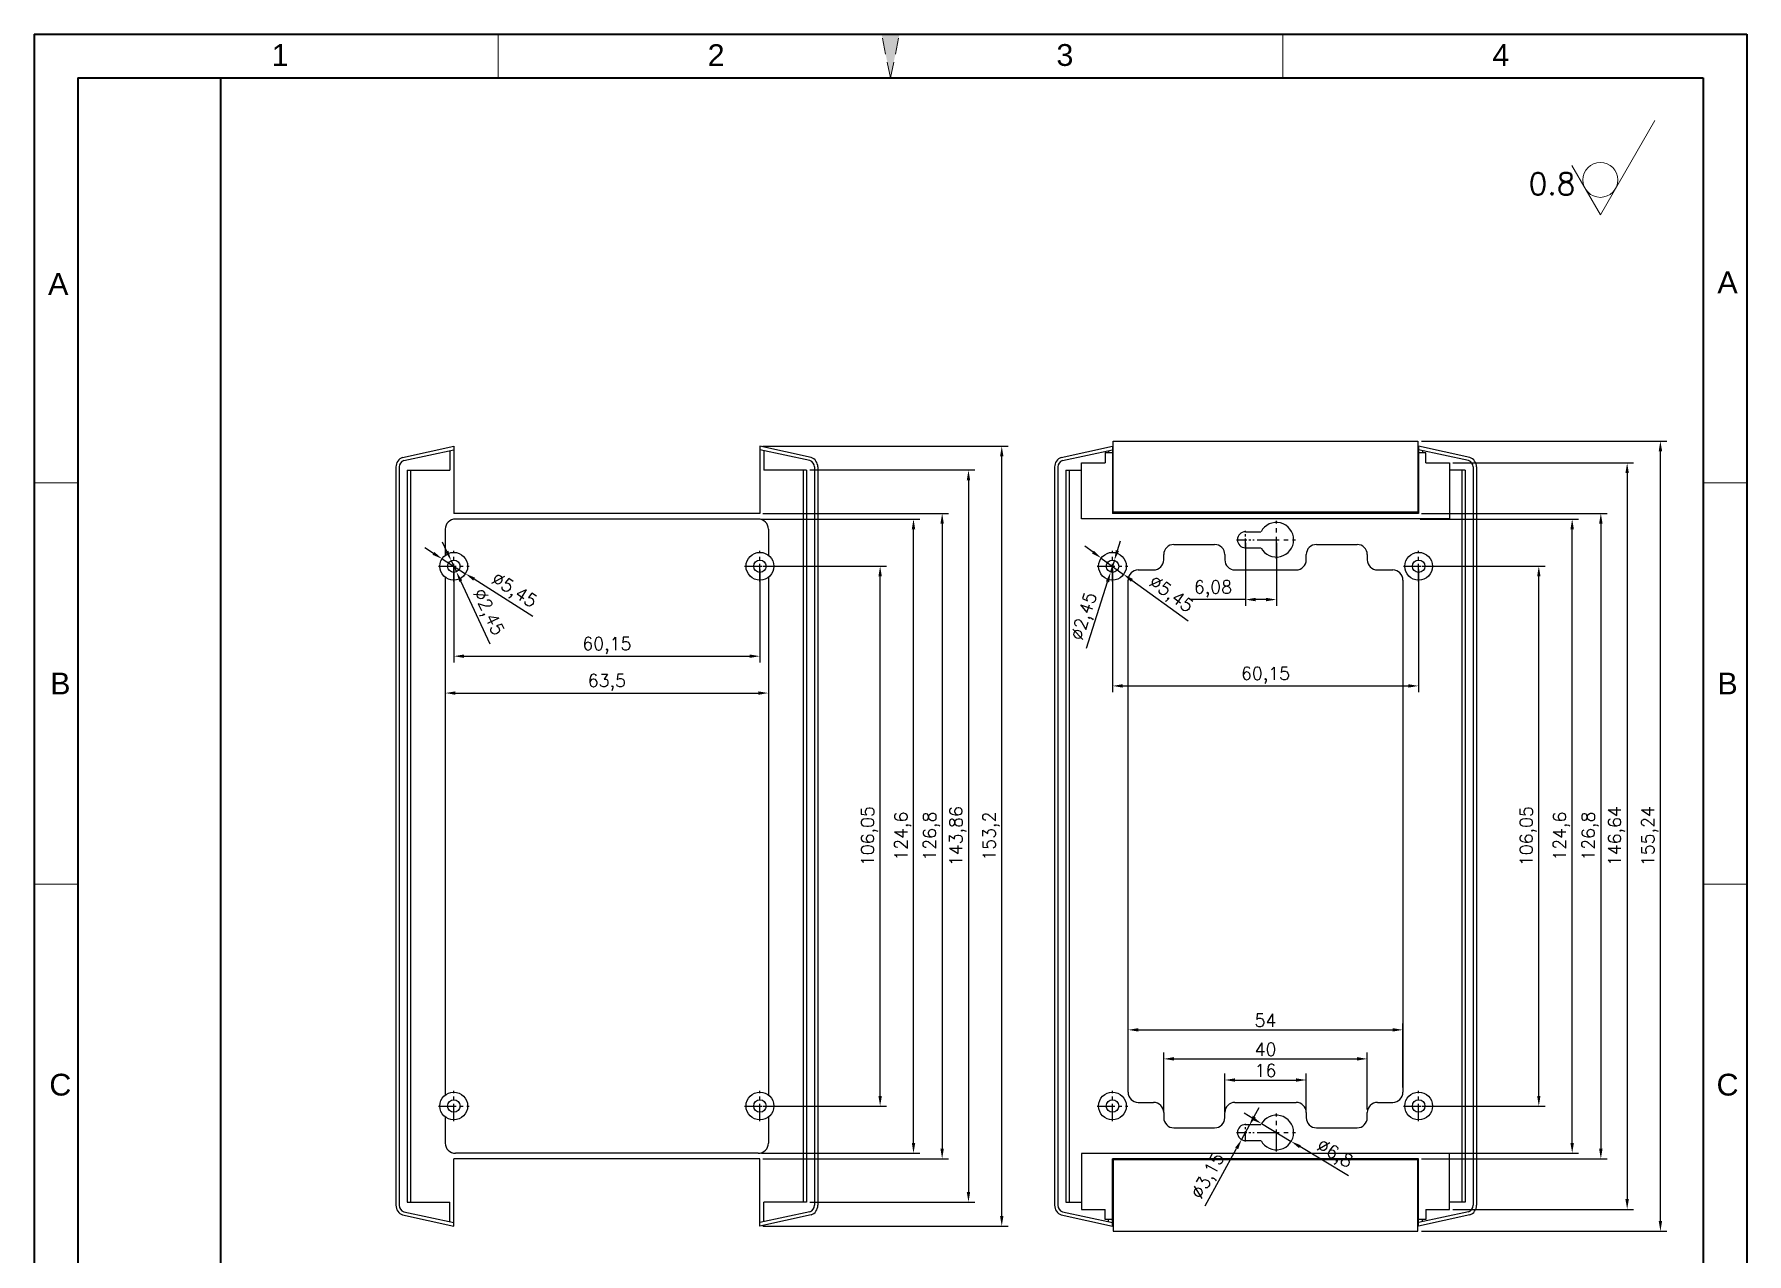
# Model space of a CAD drawing. Header units: millimetres. Extents: x 39196 to 39533, y -471 to 20.
# Drawn here: x 39196.3 to 39532.8, y -219.3 to 20.3 of the extents above; entities that cross this region are included whole.
import ezdxf
from ezdxf.enums import TextEntityAlignment as Align

# ---------------------------------------------------------------- set-up
doc = ezdxf.new("R2010")
doc.units = ezdxf.units.MM
for name, pattern in [('ACAD_ISO10W100', [18, 12, -3, 0, -3]), ('CENTER', [50.8, 31.75, -6.35, 6.35, -6.35]), ('HIDDEN2', [4.7625, 3.175, -1.5875])]:
    doc.linetypes.add(name, pattern=pattern)
for name, color, linetype, lineweight in [('dim', 82, 'Continuous', 9), ('图层1', 7, 'ACAD_ISO10W100', 15), ('图层4', 7, 'Continuous', 40), ('图层5', 7, 'HIDDEN2', 15), ('细实线', 3, 'Continuous', 18)]:
    doc.layers.add(name, color=color, linetype=linetype, lineweight=lineweight)
doc.layers.add('尺寸线', color=7, linetype='Continuous')
doc.styles.get("Standard").update_dxf_attribs({"font": 'txt', "bigfont": 'gbcbig.shx'})
doc.styles.add('样式 3', font='arial.ttf', dxfattribs={"height": 3.8})
doc.dimstyles.new('ISO-25', dxfattribs={"dimtxt": 2.5, "dimasz": 2.5, "dimexe": 1.25, "dimexo": 0.625, "dimtad": 1, "dimtxsty": 'Standard', "dimcen": 2.5, "dimadec": 0, "dimazin": 0, "dimtfac": 1, "dimtmove": 0, "dimatfit": 3, "dimfxl": 0, "dimarcsym": 0})

# ---------------------------------------------------------------- blocks, each defined once
blk = doc.blocks.new('*D3096')
at = {"layer": 'Defpoints', "color": 0, "transparency": 16777216}
for p in [(39338.9, -84.26), (39362.52, -84.26), (39338.9, -190.31)]:
    blk.add_point(p, dxfattribs=at)
at = {"layer": 'dim', "color": 0, "lineweight": -2, "transparency": 16777216}
for p, q in [((39339.53, -84.26), (39363.77, -84.26)), ((39362.52, -188.31), (39362.52, -86.26)), ((39339.53, -190.31), (39363.77, -190.31))]:
    blk.add_line(p, q, dxfattribs=at)
at = {"layer": 'dim', "color": 0, "transparency": 16777216}
for points in [[(39362.19, -86.26), (39362.86, -86.26), (39362.52, -84.26)], [(39362.19, -188.31), (39362.86, -188.31), (39362.52, -190.31)]]:
    blk.add_solid(points, dxfattribs=at)
at = {"layer": 'dim', "color": 0, "transparency": 16777216, "insert": (39360.44, -137.28), "char_height": 2.5, "attachment_point": 5, "rotation": 90}
blk.add_mtext('106,05', dxfattribs=at)
blk = doc.blocks.new('*D3097')
at = {"layer": 'Defpoints', "color": 0, "transparency": 16777216}
for p in [(39338.58, -74.98), (39369.08, -74.98), (39338.58, -199.58)]:
    blk.add_point(p, dxfattribs=at)
at = {"layer": 'dim', "color": 0, "lineweight": -2, "transparency": 16777216}
for p, q in [((39339.2, -74.98), (39370.33, -74.98)), ((39369.08, -197.58), (39369.08, -76.98)), ((39339.2, -199.58), (39370.33, -199.58))]:
    blk.add_line(p, q, dxfattribs=at)
at = {"layer": 'dim', "color": 0, "transparency": 16777216}
for points in [[(39368.75, -76.98), (39369.41, -76.98), (39369.08, -74.98)], [(39368.75, -197.58), (39369.41, -197.58), (39369.08, -199.58)]]:
    blk.add_solid(points, dxfattribs=at)
at = {"layer": 'dim', "color": 0, "transparency": 16777216, "insert": (39367, -137.28), "char_height": 2.5, "attachment_point": 5, "rotation": 90}
blk.add_mtext('124,6', dxfattribs=at)
blk = doc.blocks.new('*D3098')
at = {"layer": 'Defpoints', "color": 0, "transparency": 16777216}
for p in [(39338.88, -73.88), (39338.88, -200.68), (39374.71, -200.68)]:
    blk.add_point(p, dxfattribs=at)
at = {"layer": 'dim', "color": 0, "lineweight": -2, "transparency": 16777216}
for p, q in [((39339.5, -73.88), (39375.96, -73.88)), ((39374.71, -75.88), (39374.71, -198.68)), ((39339.5, -200.68), (39375.96, -200.68))]:
    blk.add_line(p, q, dxfattribs=at)
at = {"layer": 'dim', "color": 0, "transparency": 16777216}
for points in [[(39374.37, -75.88), (39375.04, -75.88), (39374.71, -73.88)], [(39374.37, -198.68), (39375.04, -198.68), (39374.71, -200.68)]]:
    blk.add_solid(points, dxfattribs=at)
at = {"layer": 'dim', "color": 0, "transparency": 16777216, "insert": (39372.62, -137.28), "char_height": 2.5, "attachment_point": 5, "rotation": 90}
blk.add_mtext('126,8', dxfattribs=at)
blk = doc.blocks.new('*D3099')
at = {"layer": 'Defpoints', "color": 0, "transparency": 16777216}
for p in [(39348.08, -65.35), (39348.08, -209.21), (39379.88, -209.21)]:
    blk.add_point(p, dxfattribs=at)
at = {"layer": 'dim', "color": 0, "lineweight": -2, "transparency": 16777216}
for p, q in [((39348.7, -65.35), (39381.13, -65.35)), ((39379.88, -67.35), (39379.88, -207.21)), ((39348.7, -209.21), (39381.13, -209.21))]:
    blk.add_line(p, q, dxfattribs=at)
at = {"layer": 'dim', "color": 0, "transparency": 16777216}
for points in [[(39379.55, -67.35), (39380.21, -67.35), (39379.88, -65.35)], [(39379.55, -207.21), (39380.21, -207.21), (39379.88, -209.21)]]:
    blk.add_solid(points, dxfattribs=at)
at = {"layer": 'dim', "color": 0, "transparency": 16777216, "insert": (39377.8, -137.28), "char_height": 2.5, "attachment_point": 5, "rotation": 90}
blk.add_mtext('143,86', dxfattribs=at)
blk = doc.blocks.new('*D3100')
at = {"layer": 'Defpoints', "color": 0, "transparency": 16777216}
for p in [(39338.88, -60.68), (39386.42, -60.68), (39338.88, -213.88)]:
    blk.add_point(p, dxfattribs=at)
at = {"layer": 'dim', "color": 0, "lineweight": -2, "transparency": 16777216}
for p, q in [((39339.5, -60.68), (39387.67, -60.68)), ((39386.42, -211.88), (39386.42, -62.68)), ((39339.5, -213.88), (39387.67, -213.88))]:
    blk.add_line(p, q, dxfattribs=at)
at = {"layer": 'dim', "color": 0, "transparency": 16777216}
for points in [[(39386.08, -62.68), (39386.75, -62.68), (39386.42, -60.68)], [(39386.08, -211.88), (39386.75, -211.88), (39386.42, -213.88)]]:
    blk.add_solid(points, dxfattribs=at)
at = {"layer": 'dim', "color": 0, "transparency": 16777216, "insert": (39384.33, -137.28), "char_height": 2.5, "attachment_point": 5, "rotation": 90}
blk.add_mtext('153,2', dxfattribs=at)
blk = doc.blocks.new('*D3101')
at = {"layer": 'Defpoints', "color": 0, "transparency": 16777216}
for p in [(39468.32, -84.26), (39491.94, -84.26), (39468.32, -190.31)]:
    blk.add_point(p, dxfattribs=at)
at = {"layer": 'dim', "color": 0, "lineweight": -2, "transparency": 16777216}
for p, q in [((39468.94, -84.26), (39493.19, -84.26)), ((39491.94, -188.31), (39491.94, -86.26)), ((39468.94, -190.31), (39493.19, -190.31))]:
    blk.add_line(p, q, dxfattribs=at)
at = {"layer": 'dim', "color": 0, "transparency": 16777216}
for points in [[(39491.61, -86.26), (39492.27, -86.26), (39491.94, -84.26)], [(39491.61, -188.31), (39492.27, -188.31), (39491.94, -190.31)]]:
    blk.add_solid(points, dxfattribs=at)
at = {"layer": 'dim', "color": 0, "transparency": 16777216, "insert": (39489.86, -137.28), "char_height": 2.5, "attachment_point": 5, "rotation": 90}
blk.add_mtext('106,05', dxfattribs=at)
blk = doc.blocks.new('*D3102')
at = {"layer": 'Defpoints', "color": 0, "transparency": 16777216}
for p in [(39467.99, -74.98), (39498.5, -74.98), (39467.99, -199.58)]:
    blk.add_point(p, dxfattribs=at)
at = {"layer": 'dim', "color": 0, "lineweight": -2, "transparency": 16777216}
for p, q in [((39468.62, -74.98), (39499.75, -74.98)), ((39498.5, -197.58), (39498.5, -76.98)), ((39468.62, -199.58), (39499.75, -199.58))]:
    blk.add_line(p, q, dxfattribs=at)
at = {"layer": 'dim', "color": 0, "transparency": 16777216}
for points in [[(39498.16, -76.98), (39498.83, -76.98), (39498.5, -74.98)], [(39498.16, -197.58), (39498.83, -197.58), (39498.5, -199.58)]]:
    blk.add_solid(points, dxfattribs=at)
at = {"layer": 'dim', "color": 0, "transparency": 16777216, "insert": (39496.41, -137.28), "char_height": 2.5, "attachment_point": 5, "rotation": 90}
blk.add_mtext('124,6', dxfattribs=at)
blk = doc.blocks.new('*D3103')
at = {"layer": 'Defpoints', "color": 0, "transparency": 16777216}
for p in [(39468.29, -73.88), (39468.29, -200.68), (39504.13, -200.68)]:
    blk.add_point(p, dxfattribs=at)
at = {"layer": 'dim', "color": 0, "lineweight": -2, "transparency": 16777216}
for p, q in [((39468.92, -73.88), (39505.38, -73.88)), ((39504.13, -75.88), (39504.13, -198.68)), ((39468.92, -200.68), (39505.38, -200.68))]:
    blk.add_line(p, q, dxfattribs=at)
at = {"layer": 'dim', "color": 0, "transparency": 16777216}
for points in [[(39503.79, -75.88), (39504.46, -75.88), (39504.13, -73.88)], [(39503.79, -198.68), (39504.46, -198.68), (39504.13, -200.68)]]:
    blk.add_solid(points, dxfattribs=at)
at = {"layer": 'dim', "color": 0, "transparency": 16777216, "insert": (39502.04, -137.28), "char_height": 2.5, "attachment_point": 5, "rotation": 90}
blk.add_mtext('126,8', dxfattribs=at)
blk = doc.blocks.new('*D3104')
at = {"layer": 'Defpoints', "color": 0, "transparency": 16777216}
for p in [(39474.39, -63.96), (39474.39, -210.6), (39509.3, -210.6)]:
    blk.add_point(p, dxfattribs=at)
at = {"layer": 'dim', "color": 0, "lineweight": -2, "transparency": 16777216}
for p, q in [((39475.02, -63.96), (39510.55, -63.96)), ((39509.3, -65.96), (39509.3, -208.6)), ((39475.02, -210.6), (39510.55, -210.6))]:
    blk.add_line(p, q, dxfattribs=at)
at = {"layer": 'dim', "color": 0, "transparency": 16777216}
for points in [[(39508.96, -65.96), (39509.63, -65.96), (39509.3, -63.96)], [(39508.96, -208.6), (39509.63, -208.6), (39509.3, -210.6)]]:
    blk.add_solid(points, dxfattribs=at)
at = {"layer": 'dim', "color": 0, "transparency": 16777216, "insert": (39507.21, -137.28), "char_height": 2.5, "attachment_point": 5, "rotation": 90}
blk.add_mtext('146,64', dxfattribs=at)
blk = doc.blocks.new('*D3105')
at = {"layer": 'Defpoints', "color": 0, "transparency": 16777216}
for p in [(39468.29, -59.66), (39515.83, -59.66), (39468.29, -214.9)]:
    blk.add_point(p, dxfattribs=at)
at = {"layer": 'dim', "color": 0, "lineweight": -2, "transparency": 16777216}
for p, q in [((39468.92, -59.66), (39517.08, -59.66)), ((39515.83, -212.9), (39515.83, -61.66)), ((39468.92, -214.9), (39517.08, -214.9))]:
    blk.add_line(p, q, dxfattribs=at)
at = {"layer": 'dim', "color": 0, "transparency": 16777216}
for points in [[(39515.5, -61.66), (39516.17, -61.66), (39515.83, -59.66)], [(39515.5, -212.9), (39516.17, -212.9), (39515.83, -214.9)]]:
    blk.add_solid(points, dxfattribs=at)
at = {"layer": 'dim', "color": 0, "transparency": 16777216, "insert": (39513.75, -137.28), "char_height": 2.5, "attachment_point": 5, "rotation": 90}
blk.add_mtext('155,24', dxfattribs=at)
blk = doc.blocks.new('*D3106')
at = {"layer": 'Defpoints', "color": 0, "transparency": 16777216}
for p in [(39408.17, -84.26), (39468.32, -84.26), (39468.32, -107.77)]:
    blk.add_point(p, dxfattribs=at)
at = {"layer": 'dim', "color": 0, "lineweight": -2, "transparency": 16777216}
for p, q in [((39408.17, -84.88), (39408.17, -109.02)), ((39468.32, -84.88), (39468.32, -109.02)), ((39410.17, -107.77), (39466.32, -107.77))]:
    blk.add_line(p, q, dxfattribs=at)
at = {"layer": 'dim', "color": 0, "transparency": 16777216}
for points in [[(39410.17, -107.44), (39410.17, -108.1), (39408.17, -107.77)], [(39466.32, -107.44), (39466.32, -108.1), (39468.32, -107.77)]]:
    blk.add_solid(points, dxfattribs=at)
at = {"layer": 'dim', "color": 0, "transparency": 16777216, "insert": (39438.24, -105.69), "char_height": 2.5, "attachment_point": 5}
blk.add_mtext('60,15', dxfattribs=at)
blk = doc.blocks.new('*D3107')
at = {"layer": 'Defpoints', "color": 0, "transparency": 16777216}
for p in [(39434.29, -79.06), (39440.37, -79.06), (39434.29, -90.81)]:
    blk.add_point(p, dxfattribs=at)
at = {"layer": 'dim', "color": 0, "lineweight": -2, "transparency": 16777216}
for p, q in [((39434.29, -79.68), (39434.29, -92.06)), ((39440.37, -79.68), (39440.37, -92.06)), ((39434.29, -90.81), (39423.54, -90.81)), ((39438.37, -90.81), (39436.29, -90.81))]:
    blk.add_line(p, q, dxfattribs=at)
at = {"layer": 'dim', "color": 0, "transparency": 16777216}
for points in [[(39436.29, -90.47), (39436.29, -91.14), (39434.29, -90.81)], [(39438.37, -90.47), (39438.37, -91.14), (39440.37, -90.81)]]:
    blk.add_solid(points, dxfattribs=at)
at = {"layer": 'dim', "color": 0, "transparency": 16777216, "insert": (39427.92, -88.72), "char_height": 2.5, "attachment_point": 5}
blk.add_mtext('6,08', dxfattribs=at)
blk = doc.blocks.new('*D3108')
at = {"layer": 'Defpoints', "color": 0, "transparency": 16777216}
for p in [(39446.24, -185.19), (39430.24, -192.08), (39446.24, -192.08)]:
    blk.add_point(p, dxfattribs=at)
at = {"layer": 'dim', "color": 0, "lineweight": -2, "transparency": 16777216}
for p, q in [((39430.24, -191.46), (39430.24, -183.94)), ((39446.24, -191.46), (39446.24, -183.94)), ((39432.24, -185.19), (39444.24, -185.19))]:
    blk.add_line(p, q, dxfattribs=at)
at = {"layer": 'dim', "color": 0, "transparency": 16777216}
for points in [[(39432.24, -184.86), (39432.24, -185.53), (39430.24, -185.19)], [(39444.24, -184.86), (39444.24, -185.53), (39446.24, -185.19)]]:
    blk.add_solid(points, dxfattribs=at)
at = {"layer": 'dim', "color": 0, "transparency": 16777216, "insert": (39438.24, -183.32), "char_height": 2.5, "attachment_point": 5}
blk.add_mtext('16', dxfattribs=at)
blk = doc.blocks.new('*D3109')
at = {"layer": 'Defpoints', "color": 0, "transparency": 16777216}
for p in [(39458.24, -181.04), (39458.24, -191.58), (39418.24, -192.08)]:
    blk.add_point(p, dxfattribs=at)
at = {"layer": 'dim', "color": 0, "lineweight": -2, "transparency": 16777216}
for p, q in [((39418.24, -191.46), (39418.24, -179.79)), ((39420.24, -181.04), (39456.24, -181.04)), ((39458.24, -190.96), (39458.24, -179.79))]:
    blk.add_line(p, q, dxfattribs=at)
at = {"layer": 'dim', "color": 0, "transparency": 16777216}
for points in [[(39420.24, -180.7), (39420.24, -181.37), (39418.24, -181.04)], [(39456.24, -180.7), (39456.24, -181.37), (39458.24, -181.04)]]:
    blk.add_solid(points, dxfattribs=at)
at = {"layer": 'dim', "color": 0, "transparency": 16777216, "insert": (39438.24, -179.16), "char_height": 2.5, "attachment_point": 5}
blk.add_mtext('40', dxfattribs=at)
blk = doc.blocks.new('*D3110')
at = {"layer": 'Defpoints', "color": 0, "transparency": 16777216}
for p in [(39465.24, -175.34), (39411.24, -187.31), (39465.24, -187.31)]:
    blk.add_point(p, dxfattribs=at)
at = {"layer": 'dim', "color": 0, "lineweight": -2, "transparency": 16777216}
for p, q in [((39411.24, -186.69), (39411.24, -174.09)), ((39465.24, -186.69), (39465.24, -174.09)), ((39413.24, -175.34), (39463.24, -175.34))]:
    blk.add_line(p, q, dxfattribs=at)
at = {"layer": 'dim', "color": 0, "transparency": 16777216}
for points in [[(39413.24, -175.01), (39413.24, -175.67), (39411.24, -175.34)], [(39463.24, -175.01), (39463.24, -175.67), (39465.24, -175.34)]]:
    blk.add_solid(points, dxfattribs=at)
at = {"layer": 'dim', "color": 0, "transparency": 16777216, "insert": (39438.24, -173.47), "char_height": 2.5, "attachment_point": 5}
blk.add_mtext('54', dxfattribs=at)
blk = doc.blocks.new('*D3111')
at = {"layer": 'Defpoints', "color": 0, "transparency": 16777216}
for p in [(39437.45, -193.76), (39443.29, -197.26)]:
    blk.add_point(p, dxfattribs=at)
at = {"layer": 'dim', "color": 0, "lineweight": -2, "transparency": 16777216}
for p, q in [((39435.74, -192.73), (39434.02, -191.7)), ((39437.45, -193.76), (39443.29, -197.26)), ((39454.58, -204.03), (39445, -198.28))]:
    blk.add_line(p, q, dxfattribs=at)
at = {"layer": 'dim', "color": 0, "transparency": 16777216}
for points in [[(39435.91, -192.44), (39435.57, -193.02), (39437.45, -193.76)], [(39445.17, -198), (39444.83, -198.57), (39443.29, -197.26)]]:
    blk.add_solid(points, dxfattribs=at)
at = {"layer": 'dim', "color": 0, "transparency": 16777216, "insert": (39451.72, -199.88), "char_height": 2.5, "attachment_point": 5, "rotation": 329.0527}
blk.add_mtext('∅6,8', dxfattribs=at)
blk = doc.blocks.new('*D3112')
at = {"layer": 'Defpoints', "color": 0, "transparency": 16777216}
for p in [(39435.05, -194.13), (39433.54, -196.89)]:
    blk.add_point(p, dxfattribs=at)
at = {"layer": 'dim', "color": 0, "lineweight": -2, "transparency": 16777216}
for p, q in [((39436.02, -192.38), (39436.98, -190.62)), ((39435.05, -194.13), (39433.54, -196.89)), ((39426.38, -209.88), (39432.57, -198.64))]:
    blk.add_line(p, q, dxfattribs=at)
at = {"layer": 'dim', "color": 0, "transparency": 16777216}
for points in [[(39435.73, -192.21), (39436.31, -192.54), (39435.05, -194.13)], [(39432.28, -198.48), (39432.86, -198.8), (39433.54, -196.89)]]:
    blk.add_solid(points, dxfattribs=at)
at = {"layer": 'dim', "color": 0, "transparency": 16777216, "insert": (39427.17, -204.13), "char_height": 2.5, "attachment_point": 5, "rotation": 61.1767}
blk.add_mtext('∅3,15', dxfattribs=at)
blk = doc.blocks.new('*D3113')
at = {"layer": 'Defpoints', "color": 0, "transparency": 16777216}
for p in [(39405.97, -82.65), (39410.37, -85.86)]:
    blk.add_point(p, dxfattribs=at)
at = {"layer": 'dim', "color": 0, "lineweight": -2, "transparency": 16777216}
for p, q in [((39404.35, -81.48), (39402.73, -80.3)), ((39405.97, -82.65), (39410.37, -85.86)), ((39423.04, -95.08), (39411.99, -87.04))]:
    blk.add_line(p, q, dxfattribs=at)
at = {"layer": 'dim', "color": 0, "transparency": 16777216}
for points in [[(39404.55, -81.21), (39404.15, -81.75), (39405.97, -82.65)], [(39412.19, -86.77), (39411.79, -87.31), (39410.37, -85.86)]]:
    blk.add_solid(points, dxfattribs=at)
at = {"layer": 'dim', "color": 0, "transparency": 16777216, "insert": (39419.55, -89.96), "char_height": 2.5, "attachment_point": 5, "rotation": 323.9449}
blk.add_mtext('∅5,45', dxfattribs=at)
blk = doc.blocks.new('*D3114')
at = {"layer": 'Defpoints', "color": 0, "transparency": 16777216}
for p in [(39408.54, -83.09), (39407.8, -85.43)]:
    blk.add_point(p, dxfattribs=at)
at = {"layer": 'dim', "color": 0, "lineweight": -2, "transparency": 16777216}
for p, q in [((39409.14, -81.18), (39409.75, -79.28)), ((39408.54, -83.09), (39407.8, -85.43)), ((39403.07, -100.36), (39407.2, -87.33))]:
    blk.add_line(p, q, dxfattribs=at)
at = {"layer": 'dim', "color": 0, "transparency": 16777216}
for points in [[(39408.83, -81.08), (39409.46, -81.28), (39408.54, -83.09)], [(39406.88, -87.23), (39407.51, -87.43), (39407.8, -85.43)]]:
    blk.add_solid(points, dxfattribs=at)
at = {"layer": 'dim', "color": 0, "transparency": 16777216, "insert": (39402.85, -94.17), "char_height": 2.5, "attachment_point": 5, "rotation": 72.4299}
blk.add_mtext('∅2,45', dxfattribs=at)
blk = doc.blocks.new('*D3115')
at = {"layer": 'Defpoints', "color": 0, "transparency": 16777216}
for p in [(39276.45, -82.8), (39281.05, -85.72)]:
    blk.add_point(p, dxfattribs=at)
at = {"layer": 'dim', "color": 0, "lineweight": -2, "transparency": 16777216}
for p, q in [((39274.76, -81.73), (39273.07, -80.66)), ((39276.45, -82.8), (39281.05, -85.72)), ((39294.29, -94.1), (39282.74, -86.79))]:
    blk.add_line(p, q, dxfattribs=at)
at = {"layer": 'dim', "color": 0, "transparency": 16777216}
for points in [[(39274.94, -81.45), (39274.58, -82.01), (39276.45, -82.8)], [(39282.92, -86.5), (39282.57, -87.07), (39281.05, -85.72)]]:
    blk.add_solid(points, dxfattribs=at)
at = {"layer": 'dim', "color": 0, "transparency": 16777216, "insert": (39290.48, -89.22), "char_height": 2.5, "attachment_point": 5, "rotation": 327.6468}
blk.add_mtext('∅5,45', dxfattribs=at)
blk = doc.blocks.new('*D3116')
at = {"layer": 'Defpoints', "color": 0, "transparency": 16777216}
for p in [(39278.23, -83.15), (39279.27, -85.37)]:
    blk.add_point(p, dxfattribs=at)
at = {"layer": 'dim', "color": 0, "lineweight": -2, "transparency": 16777216}
for p, q in [((39277.38, -81.34), (39276.54, -79.53)), ((39278.23, -83.15), (39279.27, -85.37)), ((39285.92, -99.55), (39280.12, -87.18))]:
    blk.add_line(p, q, dxfattribs=at)
at = {"layer": 'dim', "color": 0, "transparency": 16777216}
for points in [[(39277.69, -81.2), (39277.08, -81.48), (39278.23, -83.15)], [(39280.42, -87.04), (39279.82, -87.32), (39279.27, -85.37)]]:
    blk.add_solid(points, dxfattribs=at)
at = {"layer": 'dim', "color": 0, "transparency": 16777216, "insert": (39285.33, -93.39), "char_height": 2.5, "attachment_point": 5, "rotation": 295.1044}
blk.add_mtext('∅2,45', dxfattribs=at)
blk = doc.blocks.new('*D3117')
at = {"layer": 'Defpoints', "color": 0, "transparency": 16777216}
for p in [(39278.75, -84.26), (39338.9, -84.26), (39338.9, -101.93)]:
    blk.add_point(p, dxfattribs=at)
at = {"layer": 'dim', "color": 0, "lineweight": -2, "transparency": 16777216}
for p, q in [((39278.75, -84.88), (39278.75, -103.18)), ((39338.9, -84.88), (39338.9, -103.18)), ((39280.75, -101.93), (39336.9, -101.93))]:
    blk.add_line(p, q, dxfattribs=at)
at = {"layer": 'dim', "color": 0, "transparency": 16777216}
for points in [[(39280.75, -101.6), (39280.75, -102.26), (39278.75, -101.93)], [(39336.9, -101.6), (39336.9, -102.26), (39338.9, -101.93)]]:
    blk.add_solid(points, dxfattribs=at)
at = {"layer": 'dim', "color": 0, "transparency": 16777216, "insert": (39308.83, -99.85), "char_height": 2.5, "attachment_point": 5}
blk.add_mtext('60,15', dxfattribs=at)
blk = doc.blocks.new('*D3118')
at = {"layer": 'Defpoints', "color": 0, "transparency": 16777216}
for p in [(39277.08, -86.41), (39340.58, -86.41), (39340.58, -109.17)]:
    blk.add_point(p, dxfattribs=at)
at = {"layer": 'dim', "color": 0, "lineweight": -2, "transparency": 16777216}
for p, q in [((39277.08, -87.03), (39277.08, -110.42)), ((39340.58, -87.03), (39340.58, -110.42)), ((39279.08, -109.17), (39338.58, -109.17))]:
    blk.add_line(p, q, dxfattribs=at)
at = {"layer": 'dim', "color": 0, "transparency": 16777216}
for points in [[(39279.08, -108.84), (39279.08, -109.51), (39277.08, -109.17)], [(39338.58, -108.84), (39338.58, -109.51), (39340.58, -109.17)]]:
    blk.add_solid(points, dxfattribs=at)
at = {"layer": 'dim', "color": 0, "transparency": 16777216, "insert": (39308.83, -107.09), "char_height": 2.5, "attachment_point": 5}
blk.add_mtext('63,5', dxfattribs=at)

msp = doc.modelspace()

# ---------------------------------------------------------------- hatches: boundary and pattern name
at = {"layer": '图层5'}
msp.add_hatch(color=0, dxfattribs=at).paths.add_polyline_path([(39364.56, 11.688), (39362.797, 20.254), (39366.323, 20.254)])

# ---------------------------------------------------------------- linework, layer by layer
for p, q in [((39268.691, -62.878), (39278.777, -60.683)), ((39268.914, -63.488), (39278.777, -61.375)), ((39277.977, -61.546), (39277.977, -65.351)), ((39278.777, -60.683), (39278.777, -73.883)), ((39348.964, -62.878), (39338.877, -60.683)), ((39338.877, -60.683), (39338.877, -73.883)), ((39348.741, -63.488), (39338.877, -61.375)), ((39339.677, -61.546), (39339.677, -65.351)), ((39398.109, -62.878), (39408.195, -60.683)), ((39398.332, -63.488), (39408.195, -61.375)), ((39407.395, -61.546), (39407.395, -61.961)), ((39408.195, -60.683), (39408.195, -73.883)), ((39478.381, -62.878), (39468.295, -60.683)), ((39468.295, -60.683), (39468.295, -73.883)), ((39478.158, -63.488), (39468.295, -61.375)), ((39469.095, -61.546), (39469.095, -61.961)), ((39267.377, -64.756), (39267.377, -209.809)), ((39268.027, -64.756), (39268.027, -209.809)), ((39269.577, -65.351), (39269.577, -209.214)), ((39269.577, -65.351), (39270.227, -65.351)), ((39270.227, -65.351), (39270.227, -209.214)), ((39270.227, -65.351), (39277.977, -65.351)), ((39347.427, -65.351), (39339.677, -65.351)), ((39347.427, -65.351), (39347.427, -209.214)), ((39348.077, -65.351), (39347.427, -65.351)), ((39348.077, -65.351), (39348.077, -209.214)), ((39349.627, -64.756), (39349.627, -209.809)), ((39350.277, -64.756), (39350.277, -209.809)), ((39396.795, -64.756), (39396.795, -209.809)), ((39397.445, -64.756), (39397.445, -209.809)), ((39398.995, -65.351), (39398.995, -209.214)), ((39398.995, -65.351), (39399.645, -65.351)), ((39399.645, -65.351), (39399.645, -209.214)), ((39399.645, -65.351), (39402.095, -65.351)), ((39476.845, -65.351), (39474.395, -65.351)), ((39476.845, -65.351), (39476.845, -209.214)), ((39477.495, -65.351), (39476.845, -65.351)), ((39477.495, -65.351), (39477.495, -209.214)), ((39479.045, -64.756), (39479.045, -209.809)), ((39479.695, -64.756), (39479.695, -209.809)), ((39338.877, -73.883), (39278.777, -73.883)), ((39468.295, -73.883), (39408.195, -73.883)), ((39277.077, -76.983), (39277.077, -82.108)), ((39338.577, -74.983), (39279.077, -74.983)), ((39340.577, -76.983), (39340.577, -82.108)), ((39420.245, -79.983), (39428.245, -79.983)), ((39434.295, -77.483), (39437.356, -77.483)), ((39434.295, -80.633), (39437.356, -80.633)), ((39448.245, -79.983), (39456.245, -79.983)), ((39418.245, -82.983), (39418.245, -81.983)), ((39430.245, -81.983), (39430.245, -82.983)), ((39446.245, -82.983), (39446.245, -81.983)), ((39458.245, -81.983), (39458.245, -82.983)), ((39277.077, -86.407), (39277.077, -188.158)), ((39340.577, -86.407), (39340.577, -188.158)), ((39411.245, -187.583), (39411.245, -86.983)), ((39413.245, -84.983), (39416.245, -84.983)), ((39432.245, -84.983), (39444.245, -84.983)), ((39460.245, -84.983), (39463.245, -84.983)), ((39465.245, -86.983), (39465.245, -187.583)), ((39413.245, -189.583), (39416.245, -189.583)), ((39418.245, -191.583), (39418.245, -192.583)), ((39430.245, -192.583), (39430.245, -191.583)), ((39432.245, -189.583), (39444.245, -189.583)), ((39446.245, -191.583), (39446.245, -192.583)), ((39458.245, -192.583), (39458.245, -191.583)), ((39460.245, -189.583), (39463.245, -189.583)), ((39277.077, -192.457), (39277.077, -197.583)), ((39340.577, -192.457), (39340.577, -197.583)), ((39420.245, -194.583), (39428.245, -194.583)), ((39434.295, -193.933), (39437.356, -193.933)), ((39448.245, -194.583), (39456.245, -194.583)), ((39434.295, -197.083), (39437.356, -197.083)), ((39338.877, -200.683), (39278.777, -200.683)), ((39278.777, -213.883), (39278.777, -200.683)), ((39338.577, -199.583), (39279.077, -199.583)), ((39338.877, -213.883), (39338.877, -200.683)), ((39468.295, -200.683), (39408.195, -200.683)), ((39408.195, -213.883), (39408.195, -200.683)), ((39468.295, -200.683), (39408.195, -200.683)), ((39408.195, -213.883), (39408.195, -200.683)), ((39468.295, -213.883), (39468.295, -200.683)), ((39268.691, -211.687), (39278.777, -213.883)), ((39268.914, -211.077), (39278.777, -213.191)), ((39269.577, -209.214), (39270.227, -209.214)), ((39270.227, -209.214), (39277.977, -209.214)), ((39277.977, -213.019), (39277.977, -209.214)), ((39348.741, -211.077), (39338.877, -213.191)), ((39348.964, -211.687), (39338.877, -213.883)), ((39339.677, -213.019), (39339.677, -209.214)), ((39347.427, -209.214), (39339.677, -209.214)), ((39348.077, -209.214), (39347.427, -209.214)), ((39398.109, -211.687), (39408.195, -213.883)), ((39398.332, -211.077), (39408.195, -213.191)), ((39398.995, -209.214), (39399.645, -209.214)), ((39399.645, -209.214), (39402.095, -209.214)), ((39478.158, -211.077), (39468.295, -213.191)), ((39478.381, -211.687), (39468.295, -213.883)), ((39476.845, -209.214), (39474.395, -209.214)), ((39477.495, -209.214), (39476.845, -209.214)), ((39407.395, -213.019), (39407.395, -212.604)), ((39469.095, -213.019), (39469.095, -212.604))]:
    msp.add_line(p, q)
at = {"color": 1, "linetype": 'CENTER', "ltscale": 0.063}
for p, q in [((39434.295, -80.79), (39434.295, -77.325)), ((39432.562, -79.058), (39436.027, -79.058)), ((39434.295, -197.24), (39434.295, -193.775)), ((39432.562, -195.508), (39436.027, -195.508))]:
    msp.add_line(p, q, dxfattribs=at)
at = {"color": 1, "linetype": 'CENTER', "ltscale": 0.136}
for p, q in [((39440.37, -82.798), (39440.37, -75.318)), ((39436.63, -79.058), (39444.11, -79.058)), ((39440.37, -199.248), (39440.37, -191.768)), ((39436.63, -195.508), (39444.11, -195.508))]:
    msp.add_line(p, q, dxfattribs=at)
at = {"color": 1, "linetype": 'CENTER', "ltscale": 0.109}
for p, q in [((39278.752, -87.255), (39278.752, -81.26)), ((39338.902, -87.255), (39338.902, -81.26)), ((39408.17, -87.255), (39408.17, -81.26)), ((39468.32, -87.255), (39468.32, -81.26)), ((39275.755, -84.258), (39281.75, -84.258)), ((39335.905, -84.258), (39341.9, -84.258)), ((39405.172, -84.258), (39411.167, -84.258)), ((39465.322, -84.258), (39471.317, -84.258)), ((39278.752, -193.305), (39278.752, -187.31)), ((39338.902, -193.305), (39338.902, -187.31)), ((39408.17, -193.305), (39408.17, -187.31)), ((39468.32, -193.305), (39468.32, -187.31)), ((39275.755, -190.308), (39281.75, -190.308)), ((39335.905, -190.308), (39341.9, -190.308)), ((39405.172, -190.308), (39411.167, -190.308)), ((39465.322, -190.308), (39471.317, -190.308))]:
    msp.add_line(p, q, dxfattribs=at)
for points in [[(39408.295, -59.661), (39468.195, -59.661), (39468.195, -73.661), (39408.295, -73.661)], [(39408.295, -214.904), (39468.195, -214.904), (39468.195, -200.904), (39408.295, -200.904)]]:
    msp.add_lwpolyline(points, close=True)
for points in [[(39408.295, -61.961), (39406.745, -61.961), (39406.745, -63.961)], [(39469.745, -63.961), (39469.745, -61.961), (39468.195, -61.961)], [(39469.745, -63.961), (39474.395, -63.961), (39474.395, -74.961), (39402.095, -74.961), (39402.095, -63.961), (39406.745, -63.961)], [(39469.745, -210.604), (39474.395, -210.604), (39474.395, -199.604), (39402.095, -199.604), (39402.095, -210.604), (39406.745, -210.604)], [(39408.295, -212.604), (39406.745, -212.604), (39406.745, -210.604)], [(39469.745, -210.604), (39469.745, -212.604), (39468.195, -212.604)]]:
    msp.add_lwpolyline(points)
for centre, radius in [((39278.752, -84.258), 2.725), ((39278.752, -84.258), 1.225), ((39338.902, -84.258), 2.725), ((39338.902, -84.258), 1.225), ((39408.17, -84.258), 2.725), ((39408.17, -84.258), 1.225), ((39468.32, -84.258), 2.725), ((39468.32, -84.258), 1.225), ((39278.752, -190.308), 2.725), ((39338.902, -190.308), 2.725), ((39408.17, -190.308), 2.725), ((39468.32, -190.308), 2.725), ((39278.752, -190.308), 1.225), ((39338.902, -190.308), 1.225), ((39408.17, -190.308), 1.225), ((39468.32, -190.308), 1.225)]:
    msp.add_circle(centre, radius)
for centre, radius, start, end in [((39269.377, -64.756), 2, 110.06157, 180), ((39269.377, -64.756), 1.35, 110.06157, 180), ((39348.277, -64.756), 1.35, 0, 69.93843), ((39348.277, -64.756), 2, 0, 69.93843), ((39398.795, -64.756), 2, 110.06157, 180), ((39398.795, -64.756), 1.35, 110.06157, 180), ((39477.695, -64.756), 1.35, 0, 69.93843), ((39477.695, -64.756), 2, 0, 69.93843), ((39279.077, -76.983), 2, 90, 180), ((39338.577, -76.983), 2, 0, 90), ((39440.37, -79.058), 3.4, 207.59607, 152.40393), ((39420.245, -81.983), 2, 90, 180), ((39428.245, -81.983), 2, 0, 90), ((39434.295, -79.058), 1.575, 90, 270), ((39448.245, -81.983), 2, 90, 180), ((39456.245, -81.983), 2, 0, 90), ((39416.245, -82.983), 2, 270, 360), ((39432.245, -82.983), 2, 180, 270), ((39444.245, -82.983), 2, 270, 360), ((39460.245, -82.983), 2, 180, 270), ((39413.245, -86.983), 2, 90, 180), ((39463.245, -86.983), 2, 0, 90), ((39413.245, -187.583), 2, 180, 270), ((39463.245, -187.583), 2, 270, 0), ((39416.245, -191.583), 2, 0, 90), ((39432.245, -191.583), 2, 90, 180), ((39444.245, -191.583), 2, 0, 90), ((39460.245, -191.583), 2, 90, 180), ((39420.245, -192.583), 2, 180, 270), ((39428.245, -192.583), 2, 270, 0), ((39434.295, -195.508), 1.575, 90, 270), ((39440.37, -195.508), 3.4, 207.59607, 152.40393), ((39448.245, -192.583), 2, 180, 270), ((39456.245, -192.583), 2, 270, 0), ((39279.077, -197.583), 2, 180, 270), ((39338.577, -197.583), 2, 270, 0), ((39269.377, -209.809), 2, 180, 249.93843), ((39269.377, -209.809), 1.35, 180, 249.93843), ((39348.277, -209.809), 1.35, 290.06157, 0), ((39348.277, -209.809), 2, 290.06157, 0), ((39398.795, -209.809), 2, 180, 249.93843), ((39398.795, -209.809), 1.35, 180, 249.93843), ((39477.695, -209.809), 1.35, 290.06157, 0), ((39477.695, -209.809), 2, 290.06157, 0)]:
    msp.add_arc(centre, radius, start, end)
at = {"layer": '图层1', "color": 0}
for p, q in [((39287.465, 11.688), (39287.465, 20.254)), ((39441.654, 11.688), (39441.654, 20.254)), ((39204.889, -67.89), (39196.323, -67.89)), ((39532.797, -67.89), (39524.231, -67.89)), ((39204.889, -146.698), (39196.323, -146.698)), ((39532.797, -146.698), (39524.231, -146.698))]:
    msp.add_line(p, q, dxfattribs=at)
at = {"layer": '图层4', "color": 0}
msp.add_line((39233.005, -462.699), (39233.005, 11.688), dxfattribs=at)
at = {"layer": '图层5', "color": 0}
for q in [(39362.797, 20.254), (39366.323, 20.254)]:
    msp.add_line((39364.56, 11.688), q, dxfattribs=at)
at = {"layer": '尺寸线', "color": 0, "lineweight": 40}
for p, q in [((39196.323, 20.254), (39532.797, 20.254)), ((39196.323, 20.254), (39196.323, -471.265)), ((39532.797, 20.254), (39532.797, -471.265)), ((39204.889, 11.688), (39524.231, 11.688)), ((39204.889, 11.688), (39204.889, -462.699)), ((39524.231, 11.688), (39524.231, -462.699))]:
    msp.add_line(p, q, dxfattribs=at)
at = {"layer": '细实线', "color": 0}
for p, q in [((39504.031, -15.211), (39514.739, 3.334)), ((39498.455, -5.553), (39504.031, -15.211))]:
    msp.add_line(p, q, dxfattribs=at)
msp.add_circle((39504.031, -8.358), 3.426, dxfattribs=at)

# ---------------------------------------------------------------- texts
at = {"layer": '图层1', "color": 0, "style": '样式 3'}
for s, p in [('B', (39201.448, -107.294)), ('B', (39529.023, -107.294)), ('C', (39201.448, -186.102)), ('C', (39529.023, -186.102))]:
    msp.add_text(s, height=4.283, dxfattribs=at).set_placement(p, align=Align.MIDDLE)
at = {"layer": '图层5', "color": 0, "style": '样式 3'}
for s, p in [('1', (39244.635, 16.179)), ('2', (39330.296, 16.179)), ('3', (39398.824, 16.179)), ('4', (39484.484, 16.179)), ('A', (39201.032, -28.799)), ('A', (39529.023, -28.486))]:
    msp.add_text(s, height=4.283, dxfattribs=at).set_placement(p, align=Align.MIDDLE)
at = {"layer": '细实线', "color": 0, "insert": (39489.947, -6.988), "char_height": 4.283, "width": 15.99044, "attachment_point": 1}
msp.add_mtext('0.8', dxfattribs=at)

# ---------------------------------------------------------------- dimensions: what is measured, and where the dimension line sits
at = {"layer": 'dim'}
for base, p1, p2, picture, middle in [((39515.833, -59.661), (39468.295, -214.904), (39468.295, -59.661), '*D3105', (39513.75, -137.283)), ((39386.416, -60.683), (39338.877, -213.883), (39338.877, -60.683), '*D3100', (39384.333, -137.283)), ((39379.879, -209.214), (39348.077, -65.351), (39348.077, -209.214), '*D3099', (39377.795, -137.283)), ((39509.296, -210.604), (39474.395, -63.961), (39474.395, -210.604), '*D3104', (39507.213, -137.283)), ((39374.708, -200.683), (39338.877, -73.883), (39338.877, -200.683), '*D3098', (39372.625, -137.283)), ((39504.125, -200.683), (39468.295, -73.883), (39468.295, -200.683), '*D3103', (39502.042, -137.283)), ((39369.081, -74.983), (39338.577, -199.583), (39338.577, -74.983), '*D3097', (39366.997, -137.283)), ((39498.498, -74.983), (39467.995, -199.583), (39467.995, -74.983), '*D3102', (39496.414, -137.283)), ((39362.524, -84.258), (39338.902, -190.308), (39338.902, -84.258), '*D3096', (39360.44, -137.283)), ((39491.941, -84.258), (39468.32, -190.308), (39468.32, -84.258), '*D3101', (39489.858, -137.283))]:
    dim = msp.add_linear_dim(base=base, p1=p1, p2=p2, angle=90, dimstyle='ISO-25', override={"dimasz": 2}, dxfattribs=at)
    dim.commit()
    dim.dimension.update_dxf_attribs({"geometry": picture, "text_midpoint": middle})
for p1, p2, picture, middle in [((39276.45, -82.799), (39281.054, -85.716), '*D3115', (39290.476, -89.218)), ((39278.233, -83.148), (39279.272, -85.367), '*D3116', (39285.331, -93.387)), ((39408.539, -83.09), (39407.8, -85.425), '*D3114', (39402.845, -94.171)), ((39405.967, -82.654), (39410.373, -85.861), '*D3113', (39419.549, -89.965)), ((39435.054, -194.128), (39433.535, -196.887), '*D3112', (39427.17, -204.133)), ((39437.454, -193.759), (39443.286, -197.256), '*D3111', (39451.718, -199.883))]:
    dim = msp.add_diameter_dim_2p(p1=p1, p2=p2, dimstyle='ISO-25', override={"dimasz": 2}, dxfattribs=at)
    dim.commit()
    dim.dimension.update_dxf_attribs({"geometry": picture, "text_midpoint": middle})
for base, p1, p2, picture, middle in [((39434.294684325, -90.806359737), (39440.369684325, -79.05754618), (39434.294684325, -79.05754618), '*D3107', (39427.919684325, -88.723026403)), ((39340.577, -109.174), (39277.077, -86.407), (39340.577, -86.407), '*D3118', (39308.827, -107.091)), ((39338.902, -101.929), (39278.752, -84.258), (39338.902, -84.258), '*D3117', (39308.827, -99.845)), ((39468.32, -107.768), (39408.17, -84.258), (39468.32, -84.258), '*D3106', (39438.245, -105.685)), ((39465.245, -175.342), (39411.245, -187.31), (39465.245, -187.31), '*D3110', (39438.245, -173.467)), ((39458.245, -181.037), (39418.245, -192.083), (39458.245, -191.583), '*D3109', (39438.245, -179.162)), ((39446.245, -185.192), (39430.245, -192.083), (39446.245, -192.083), '*D3108', (39438.245, -183.317))]:
    dim = msp.add_linear_dim(base=base, p1=p1, p2=p2, dimstyle='ISO-25', override={"dimasz": 2}, dxfattribs=at)
    dim.commit()
    dim.dimension.update_dxf_attribs({"geometry": picture, "text_midpoint": middle})

doc.saveas('drawing.dxf')
